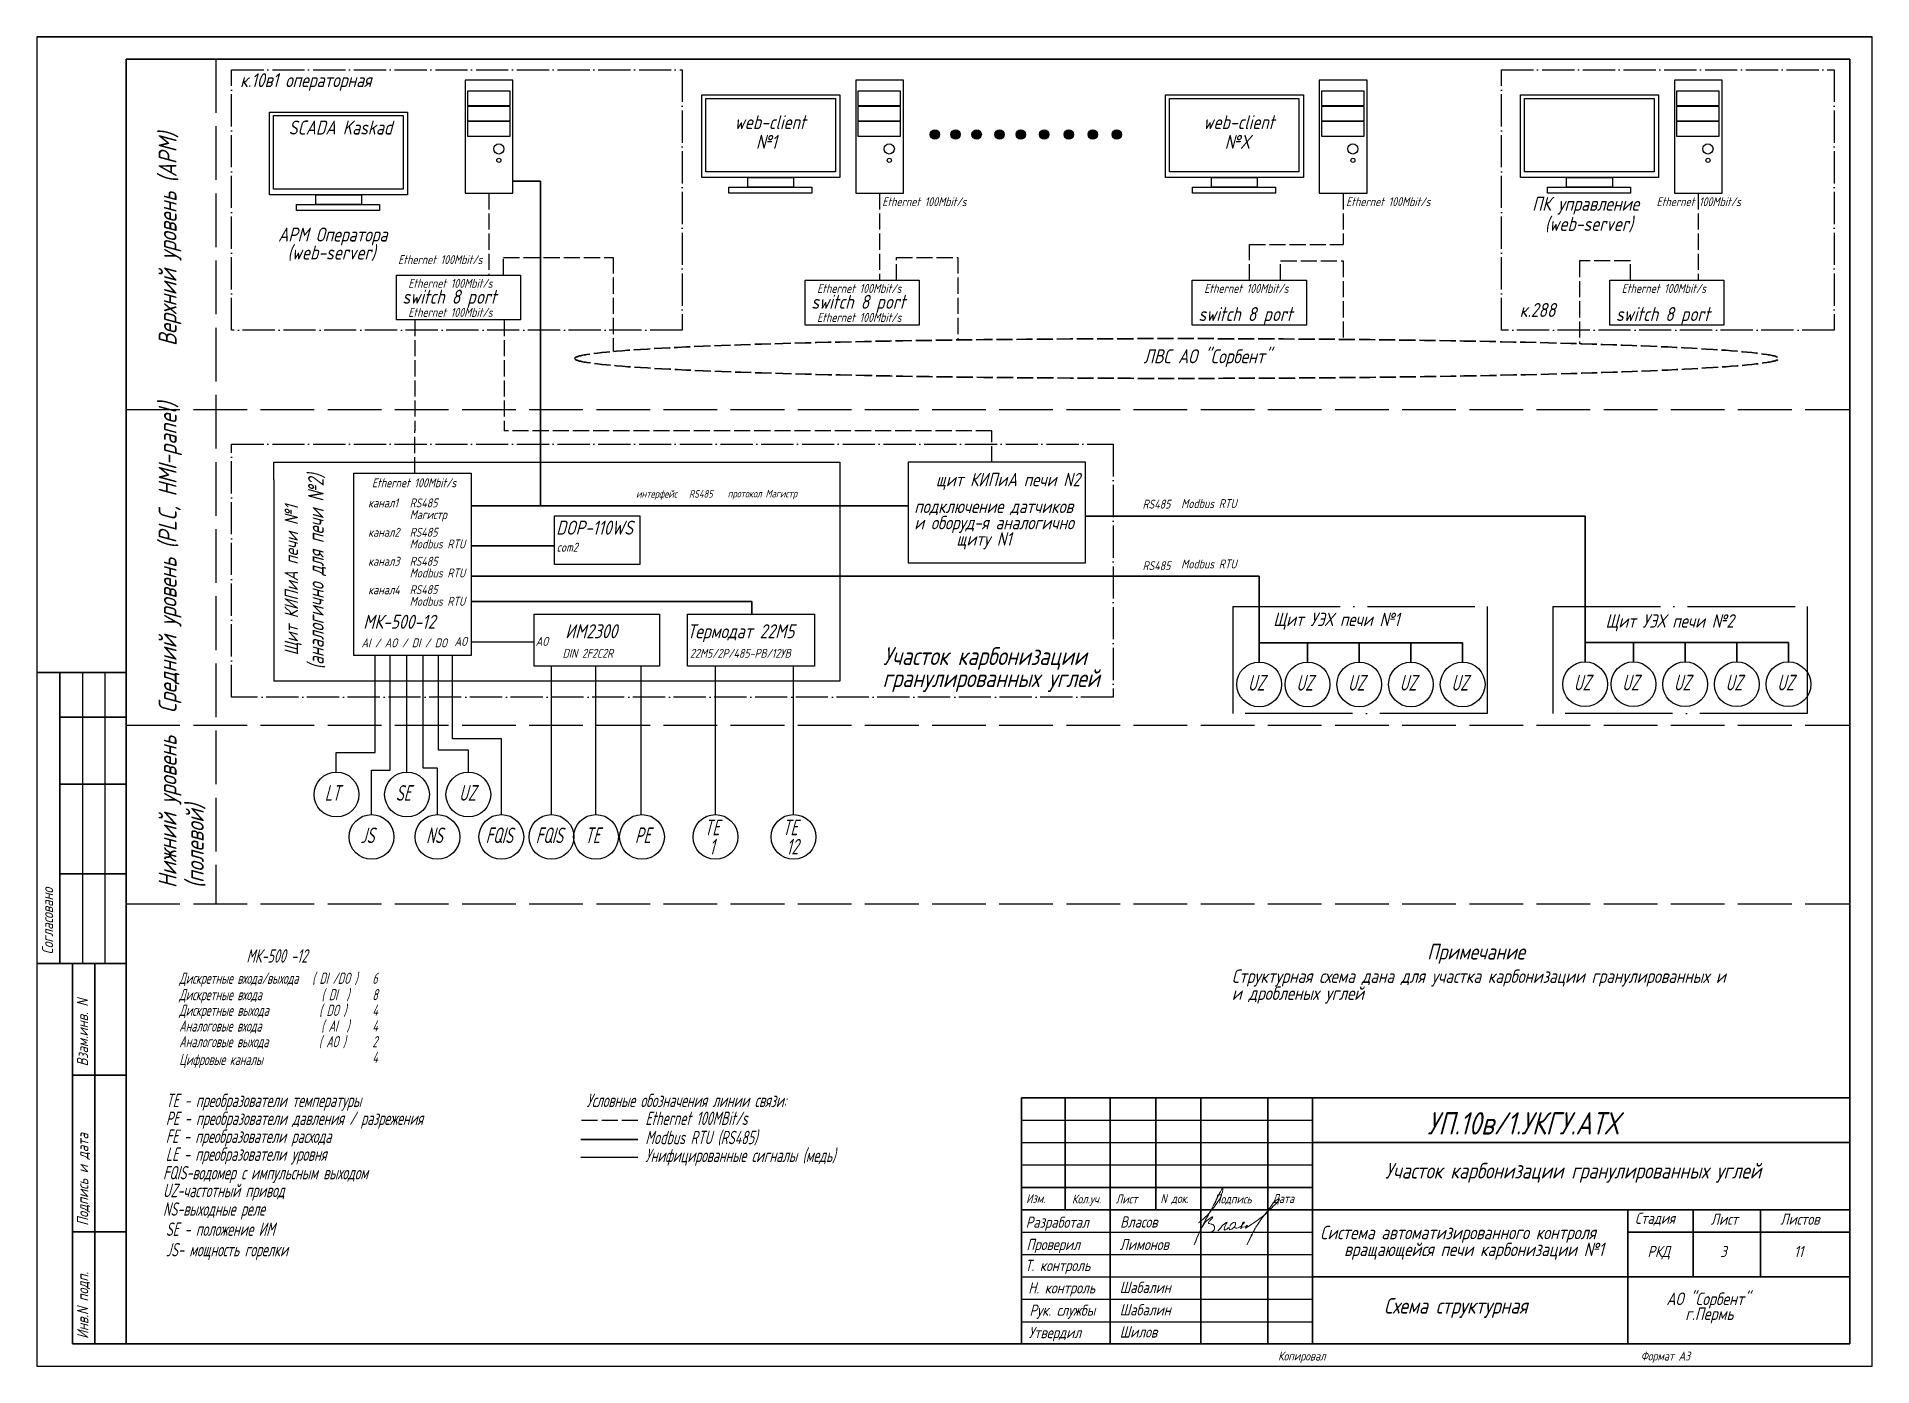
# Model space of a CAD drawing. Header units: millimetres. Extents: x 721 to 1131, y -622 to -325.
import ezdxf

# ---------------------------------------------------------------- set-up
doc = ezdxf.new("R2010")
doc.units = ezdxf.units.MM
doc.linetypes.add('ACAD_ISO02W100', pattern=[15, 12, -3])
doc.linetypes.add('ACAD_ISO04W100', pattern=[30, 24, -3, 0, -3])
doc.layers.add('АСУТП', color=7, linetype='Continuous')
doc.layers.add('проводка', color=184, linetype='Continuous')
doc.layers.add('Текст', color=7, linetype='Continuous', lineweight=50)
doc.styles.get("Standard").update_dxf_attribs({"font": 'GOST_A.TTF', "oblique": 15})
doc.styles.add('АСУТП', font='GOST_A.TTF', dxfattribs={"oblique": 15})

# ---------------------------------------------------------------- blocks, each defined once
blk = doc.blocks.new('Власов')
at = {"layer": 'проводка', "lineweight": 18}
for points in [[(-0.58, 2.47), (1.27, 4.07), (2.73, 5.82), (3.82, 7.33), (4.64, 9.02), (4.84, 10.28), (4.04, 8.93), (3.16, 7.2), (1.39, 3.86), (0.52, 2.26), (-1.55, -2.37), (-0.72, -0.35), (0.34, 1.8), (1.73, 3.31), (2.62, 3.78), (2.31, 3.3), (1.91, 2.96), (1.61, 2.44), (2.21, 2.21), (2.85, 1.83), (2.99, 1.4), (2.77, 0.75), (2.36, 0.49), (2.18, 0.43), (2.07, 0.4), (1.98, 0.4)], [(3.73, 0.66), (4.37, 1.39), (4.91, 2.01), (5.22, 2.29), (5.78, 2.66), (5.59, 2.28), (5.16, 1.05), (5.19, 0.9), (5.7, 1.1), (6.25, 1.38), (6.27, 1.2), (6.3, 1.02), (7.02, 1.21), (7.63, 2.13), (7.63, 2.52), (6.76, 2.22), (6.42, 1.7)]]:
    blk.add_spline(points, degree=3, dxfattribs=at)
for points, knots in [([(9.73, 1.6), (9.73, 1.6), (10.28, 1.61), (10.33, 1.73), (10.3, 1.95), (10.1, 1.88), (9.94, 1.44), (9.82, 1.2), (10.65, 1.75), (14.06, 4.01), (14.83, 4.98), (18.2, 8.2), (16.58, 7.61), (15.42, 5.89), (12.84, 2.54), (12.14, 1.35), (11.17, -0.37), (10.2, -2.51), (10.72, -1.41), (10.96, -1), (11.17, -0.6), (11.31, -0.38), (11.4, -0.29)], [5.202172, 5.202172, 5.202172, 5.202172, 5.207482, 5.981017, 6.074049, 6.477149, 7.534813, 8.416864, 10.873297, 16.080912, 19.105162, 21.731982, 23.469351, 25.755203, 29.311429, 34.513333, 38.416271, 38.862024, 39.053994, 43.961574, 49.897464, 51.239132, 51.239132, 51.239132, 51.239132]), ([(7.53, 1.66), (7.5, 1.54), (7.54, 1.28), (8.01, 1.24), (8.83, 1.57), (9.1, 2.08), (9.9, 2.69), (9.43, 2.64), (9.3, 2.52), (9.14, 2.21), (9.04, 1.25), (8.71, 1.13), (8.92, 1.39), (9.3, 1.54), (9.6, 1.6)], [0, 0, 0, 0, 0.614094, 1.118723, 1.807789, 3.045572, 4.744461, 5.191863, 5.576495, 6.389957, 8.441618, 9.345517, 10.182193, 10.758393, 10.758393, 10.758393, 10.758393])]:
    blk.add_open_spline(points, degree=3, knots=knots, dxfattribs=at)

msp = doc.modelspace()

# ---------------------------------------------------------------- hatches: boundary and pattern name
for points in [[(922.96, -346.71, 1), (920.86, -346.71, 1)], [(927.56, -346.71, 1), (925.46, -346.71, 1)], [(932.28, -346.71, 1), (930.18, -346.71, 1)], [(937.39, -346.71, 1), (935.29, -346.71, 1)], [(942.12, -346.71, 1), (940.02, -346.71, 1)], [(947.36, -346.71, 1), (945.26, -346.71, 1)], [(952.85, -346.71, 1), (950.75, -346.71, 1)], [(958.22, -346.71, 1), (956.12, -346.71, 1)], [(963.59, -346.71, 1), (961.48, -346.71, 1)]]:
    msp.add_hatch(color=256).paths.add_polyline_path(points)

# ---------------------------------------------------------------- linework, layer by layer
at = {"color": 0}
for p, q in [((1131.28, -324.87), (721.28, -324.87)), ((721.28, -324.87), (721.28, -621.87)), ((1131.28, -621.87), (1131.28, -324.87)), ((721.28, -621.87), (1131.28, -621.87))]:
    msp.add_line(p, q, dxfattribs=at)
for p, q in [((721.28, -324.87), (1131.28, -324.87)), ((774.24, -423.84), (774.24, -419.91)), ((774.24, -419.91), (900.67, -419.91)), ((900.67, -419.91), (900.67, -468.8)), ((915.93, -419.94), (915.93, -442.36)), ((955.54, -419.94), (915.93, -419.94)), ((955.54, -442.36), (955.54, -419.94)), ((774.24, -423.84), (774.24, -468.8)), ((915.93, -442.36), (955.54, -442.36)), ((807.63, -488.25), (807.63, -463.1)), ((810.99, -484.26, -20.23), (810.99, -463.1, -20.23)), ((814.15, -481.69, -20.23), (814.15, -463.1, -20.23)), ((832.43, -460.08, -124.48), (818.3, -460.08, -124.48)), ((900.67, -468.8), (774.24, -468.8)), ((821.47, -481.69, -20.23), (814.15, -481.69, -20.23)), ((825.06, -481.69, -20.23), (821.47, -481.69, -20.23)), ((817.69, -484.26, -20.23), (810.99, -484.26, -20.23)), ((817.69, -488.25, -20.23), (817.69, -484.26, -20.23)), ((810.78, -488.25), (807.63, -488.25))]:
    msp.add_line(p, q)
at = {"color": 0, "lineweight": 30}
for p, q in [((741.28, -616.87), (741.28, -329.87)), ((741.28, -329.87), (1126.28, -329.87)), ((1126.28, -329.87), (1126.28, -616.87)), ((1126.28, -616.87), (741.28, -616.87))]:
    msp.add_line(p, q, dxfattribs=at)
at = {"lineweight": 30}
for p, q in [((833.81, -357.17), (827.66, -357.17)), ((833.81, -429.68), (833.81, -357.17)), ((818.29, -429.68), (915.93, -429.68)), ((1067.13, -431.96, -124.48), (955.54, -431.96, -124.48)), ((994.34, -445.38, -124.48), (994.34, -445.57, -124.48)), ((1039.78, -460.24), (994.34, -460.24)), ((1112.56, -460.21), (1067.13, -460.21)), ((741.28, -616.87), (1126.28, -616.87))]:
    msp.add_line(p, q, dxfattribs=at)
at = {"linetype": 'ACAD_ISO04W100'}
for p, q in [((988.44, -452.11), (988.44, -476.02)), ((988.44, -452.11), (1045.27, -452.11)), ((1045.27, -452.11), (1045.27, -476.02)), ((1059.94, -452.11), (1059.94, -476.02)), ((1059.94, -452.11), (1116.76, -452.11)), ((1116.76, -452.11), (1116.76, -476.02)), ((1045.27, -476.02), (988.44, -476.02)), ((1116.76, -476.02), (1059.94, -476.02))]:
    msp.add_line(p, q, dxfattribs=at)
at = {"color": 0, "linetype": 'Continuous', "lineweight": 30}
for p, q in [((721.28, -466.86), (741.28, -466.86)), ((726.48, -466.86), (726.48, -531.86)), ((726.48, -476.86), (741.28, -476.86)), ((726.48, -491.86), (741.28, -491.86)), ((726.48, -511.86), (741.28, -511.86)), ((721.28, -531.86), (741.28, -531.86)), ((729.28, -531.87), (729.28, -556.87)), ((734.28, -531.87), (734.28, -616.87)), ((729.28, -616.87), (729.28, -556.87)), ((729.28, -556.87), (741.28, -556.87)), ((941.28, -561.9), (1126.28, -561.9)), ((951.03, -561.9), (951.03, -586.9)), ((961.03, -561.9), (961.03, -616.9)), ((971.28, -561.9), (971.28, -586.9)), ((981.28, -561.9), (981.28, -616.9)), ((996.28, -561.9), (996.28, -616.9)), ((1006.28, -561.9), (1006.28, -616.9)), ((1006.28, -571.9), (1126.28, -571.9)), ((941.28, -581.9), (1006.28, -581.9)), ((941.28, -586.9), (1126.28, -586.9)), ((729.28, -591.87), (741.28, -591.87)), ((1006.28, -601.9), (1126.28, -601.9)), ((729.28, -616.87), (741.28, -616.87))]:
    msp.add_line(p, q, dxfattribs=at)
at = {"color": 0, "linetype": 'Continuous', "lineweight": -2}
for p, q in [((731.48, -466.86), (731.48, -531.86)), ((736.48, -466.86), (736.48, -531.86))]:
    msp.add_line(p, q, dxfattribs=at)
at = {"color": 0, "linetype": 'ByBlock', "lineweight": 30}
for p, q in [((941.28, -561.9), (941.28, -616.85)), ((1076.66, -616.85), (1076.66, -586.9)), ((1091.28, -601.9), (1091.28, -586.9)), ((1106.28, -601.9), (1106.28, -586.9)), ((1076.66, -591.9), (1126.28, -591.9))]:
    msp.add_line(p, q, dxfattribs=at)
at = {"color": 0, "linetype": 'Continuous'}
for p, q in [((941.28, -566.9), (1006.28, -566.9)), ((941.28, -571.9), (1006.28, -571.9)), ((941.28, -576.9), (1006.28, -576.9)), ((941.28, -591.9), (1006.28, -591.9)), ((941.28, -596.9), (1006.28, -596.9)), ((941.28, -596.9), (1006.28, -596.9)), ((941.28, -601.9), (1006.28, -601.9)), ((941.28, -606.9), (1006.28, -606.9)), ((941.28, -611.9), (1006.28, -611.9))]:
    msp.add_line(p, q, dxfattribs=at)
for centre in [(921.91, -346.71), (926.51, -346.71), (931.23, -346.71), (936.34, -346.71), (941.07, -346.71), (946.31, -346.71), (951.8, -346.71), (957.17, -346.71), (962.53, -346.71)]:
    msp.add_circle(centre, 1.05)
at = {"layer": 'АСУТП', "linetype": 'ACAD_ISO02W100'}
for p, q in [((761.28, -329.87), (761.28, -518.58)), ((741.28, -408.16, -124.48), (1126.28, -408.16, -124.48)), ((741.28, -478.69, -124.48), (1126.28, -478.69, -124.48)), ((741.28, -518.58, -124.48), (1126.28, -518.58, -124.48))]:
    msp.add_line(p, q, dxfattribs=at)
at = {"layer": 'АСУТП', "linetype": 'ACAD_ISO02W100', "ltscale": 0.3}
for p, q in [((822.29, -359.85, -124.48), (822.29, -378.11, -124.48)), ((909.55, -359.85, -124.48), (909.55, -379.25, -124.48)), ((1013.1, -359.85, -124.48), (1013.1, -371.25, -124.48)), ((1092.41, -359.85, -124.48), (1092.41, -379.25, -124.48)), ((992.14, -379.25, -124.48), (992.14, -371.25, -124.48)), ((992.14, -371.25, -124.48), (1013.1, -371.25, -124.48)), ((825.51, -378.11, -124.48), (825.51, -374.19, -124.48)), ((825.51, -374.19, -124.48), (850.06, -374.19, -124.48)), ((850.06, -374.19, -124.48), (850.06, -395.16, -124.48)), ((913.29, -379.25, -124.48), (913.29, -374.19, -124.48)), ((913.29, -374.19, -124.48), (927.05, -374.19, -124.48)), ((927.05, -374.19, -124.48), (927.05, -392.62, -124.48)), ((999.11, -379.25, -124.48), (999.11, -374.96, -124.48)), ((999.11, -374.96, -124.48), (1013.1, -374.96, -124.48)), ((1013.1, -374.96, -124.48), (1013.1, -392.47, -124.48)), ((1077.25, -374.96, -124.48), (1065.88, -374.96, -124.48)), ((1065.88, -374.96, -124.48), (1065.88, -393.45, -124.48)), ((1077.25, -379.25, -124.48), (1077.25, -374.96, -124.48)), ((805.77, -388.14, -124.48), (805.77, -412.88, -124.48)), ((825.66, -388.14, -124.48), (825.66, -412.88, -124.48)), ((805.77, -422.36, -124.48), (805.77, -412.88, -124.48)), ((934.65, -412.88, -124.48), (825.66, -412.88, -124.48)), ((934.65, -419.94, -124.48), (934.65, -412.88, -124.48)), ((855.57, -566.95, -124.48), (842.81, -566.95, -124.48))]:
    msp.add_line(p, q, dxfattribs=at)
at = {"layer": 'АСУТП', "lineweight": 30, "ltscale": 0.2}
for p, q in [((1067.13, -431.96, -124.48), (1067.13, -464.51, -124.48)), ((818.29, -438.62, -124.48), (836.92, -438.62, -124.48)), ((818.29, -445.38, -124.48), (883.13, -445.38, -124.48)), ((883.13, -445.38, -124.48), (994.34, -445.38, -248.96)), ((994.34, -445.57, -124.48), (994.34, -464.55, -124.48)), ((818.29, -451.01, -124.48), (881.03, -451.01, -124.48)), ((1005.14, -460.24, -124.48), (1005.14, -464.55, -124.48)), ((1016.69, -460.24, -124.48), (1016.69, -464.55, -124.48)), ((1028.23, -460.24, -124.48), (1028.23, -464.55, -124.48)), ((1039.78, -460.24), (1039.78, -464.55)), ((1077.93, -460.21, -124.48), (1077.93, -464.51, -124.48)), ((1089.47, -460.21, -124.48), (1089.47, -464.51, -124.48)), ((1101.02, -460.21, -124.48), (1101.02, -464.51, -124.48)), ((1112.56, -460.21), (1112.56, -464.51))]:
    msp.add_line(p, q, dxfattribs=at)
at = {"layer": 'АСУТП', "lineweight": 30}
for p, q in [((881.03, -453.89, -124.48), (881.03, -451.01, -124.48)), ((855.57, -571.23, -124.48), (842.81, -571.23, -124.48))]:
    msp.add_line(p, q, dxfattribs=at)
at = {"layer": 'АСУТП'}
for p, q in [((796.87, -484.74, -32.51), (796.87, -463.1, -124.48)), ((800.26, -488.74, -18.49), (800.26, -463.1, -124.48)), ((803.98, -489.15, -33.18), (803.98, -463.1, -124.48)), ((836.26, -498.62), (836.26, -465.51)), ((846.2, -498.62), (846.2, -465.51, -124.48)), ((856.28, -498.62), (856.28, -465.51)), ((872.89, -498.62), (872.89, -465.51, -124.48)), ((890.34, -498.62), (890.34, -465.51, -124.48)), ((825.06, -498.62), (825.06, -481.69)), ((788.14, -489.15), (788.14, -484.74)), ((788.14, -484.74, -124.48), (796.87, -484.74, -124.48)), ((796.07, -498.62), (796.07, -488.74)), ((796.07, -488.74, -124.48), (800.26, -488.74, -124.48)), ((810.78, -498.62), (810.78, -488.25, -20.23)), ((817.69, -489.15, -18.46), (817.69, -488.25, -20.23)), ((855.57, -575.23, -124.48), (842.81, -575.23, -124.48))]:
    msp.add_line(p, q, dxfattribs=at)
at = {"layer": 'АСУТП', "linetype": 'ACAD_ISO04W100', "ltscale": 0.3, "elevation": -124.48}
for points in [[(764.82, -332.25), (865.47, -332.25), (865.47, -390.43), (764.82, -390.43)], [(1048.43, -332.25), (1122.79, -332.25), (1122.79, -390.43), (1048.43, -390.43)], [(764.82, -415.88), (961.72, -415.88), (961.72, -472.41), (764.82, -472.41)]]:
    msp.add_lwpolyline(points, close=True, dxfattribs=at)
at = {"layer": 'АСУТП', "elevation": -124.48}
for points in [[(817, -359.85), (827.66, -359.85), (827.66, -334.57), (817, -334.57)], [(904.22, -359.85), (914.88, -359.85), (914.88, -334.57), (904.22, -334.57)], [(1007.77, -359.85), (1018.43, -359.85), (1018.43, -334.57), (1007.77, -334.57)], [(1087.08, -359.85), (1097.74, -359.85), (1097.74, -334.57), (1087.08, -334.57)], [(817.49, -340.26), (827.01, -340.26), (827.01, -337.01), (817.49, -337.01)], [(869.83, -337.83), (900.65, -337.83), (900.65, -356.3), (869.83, -356.3)], [(870.73, -338.64), (899.68, -338.64), (899.68, -355.08), (870.73, -355.08)], [(904.71, -340.26), (914.23, -340.26), (914.23, -337.01), (904.71, -337.01)], [(973.38, -337.83), (1004.2, -337.83), (1004.2, -356.3), (973.38, -356.3)], [(974.27, -338.64), (1003.22, -338.64), (1003.22, -355.08), (974.27, -355.08)], [(1008.25, -340.26), (1017.77, -340.26), (1017.77, -337.01), (1008.25, -337.01)], [(1052.69, -337.83), (1083.52, -337.83), (1083.52, -356.3), (1052.69, -356.3)], [(1053.59, -338.64), (1082.54, -338.64), (1082.54, -355.08), (1053.59, -355.08)], [(1087.57, -340.26), (1097.09, -340.26), (1097.09, -337.01), (1087.57, -337.01)], [(773.3, -341.69), (804.12, -341.69), (804.12, -360.16), (773.3, -360.16)], [(774.19, -342.5), (803.14, -342.5), (803.14, -358.94), (774.19, -358.94)], [(817.49, -343.68), (827.01, -343.68), (827.01, -340.43), (817.49, -340.43)], [(817.49, -347.09), (827.01, -347.09), (827.01, -343.84), (817.49, -343.84)], [(904.71, -343.68), (914.23, -343.68), (914.23, -340.43), (904.71, -340.43)], [(904.71, -347.09), (914.23, -347.09), (914.23, -343.84), (904.71, -343.84)], [(1008.25, -343.68), (1017.77, -343.68), (1017.77, -340.43), (1008.25, -340.43)], [(1008.25, -347.09), (1017.77, -347.09), (1017.77, -343.84), (1008.25, -343.84)], [(1087.57, -343.68), (1097.09, -343.68), (1097.09, -340.43), (1087.57, -340.43)], [(1087.57, -347.09), (1097.09, -347.09), (1097.09, -343.84), (1087.57, -343.84)], [(880.13, -356.3), (890.35, -356.3), (890.35, -358.47), (880.13, -358.47)], [(983.68, -356.3), (993.9, -356.3), (993.9, -358.47), (983.68, -358.47)], [(1062.99, -356.3), (1073.22, -356.3), (1073.22, -358.47), (1062.99, -358.47)], [(783.59, -360.16), (793.82, -360.16), (793.82, -362.33), (783.59, -362.33)], [(875.87, -358.47), (894.42, -358.47), (894.42, -359.85), (875.87, -359.85)], [(979.42, -358.47), (997.97, -358.47), (997.97, -359.85), (979.42, -359.85)], [(1058.73, -358.47), (1077.28, -358.47), (1077.28, -359.85), (1058.73, -359.85)], [(779.33, -362.33), (797.88, -362.33), (797.88, -363.71), (779.33, -363.71)], [(801.61, -378.11), (829.35, -378.11), (829.35, -388.14), (801.61, -388.14)], [(892.94, -379.25), (918.41, -379.25), (918.41, -389.28), (892.94, -389.28)], [(979.4, -379.25), (1004.87, -379.25), (1004.87, -389.28), (979.4, -389.28)], [(1072.66, -379.25), (1098.13, -379.25), (1098.13, -389.28), (1072.66, -389.28)], [(792.09, -422.36), (818.29, -422.36), (818.29, -463.1), (792.09, -463.1)], [(836.97, -431.88), (856.03, -431.88), (856.03, -442.74), (836.97, -442.74)], [(832.43, -453.89), (860.42, -453.89), (860.42, -465.51), (832.43, -465.51)], [(866.63, -453.89), (895, -453.89), (895, -465.51), (866.63, -465.51)]]:
    msp.add_lwpolyline(points, close=True, dxfattribs=at)
at = {"layer": 'АСУТП'}
for centre, radius in [((824.49, -349.94, -124.48), 1.14), ((824.51, -352.48, -124.48), 0.456), ((911.71, -349.94, -124.48), 1.14), ((911.72, -352.48, -124.48), 0.456), ((1015.25, -349.94, -124.48), 1.14), ((1015.27, -352.48, -124.48), 0.456), ((1094.57, -349.94, -124.48), 1.14), ((1094.59, -352.48, -124.48), 0.456)]:
    msp.add_circle(centre, radius, dxfattribs=at)
at = {"layer": 'АСУТП', "color": 0}
for centre in [(994.34, -469.55, -124.48), (1005.14, -469.55, -124.48), (1016.69, -469.55, -124.48), (1028.23, -469.55, -124.48), (1039.78, -469.55), (1067.13, -469.51, -124.48), (1077.93, -469.51, -124.48), (1089.47, -469.51, -124.48), (1101.02, -469.51, -124.48), (1112.56, -469.51), (788.24, -494.15), (803.98, -494.15), (817.69, -494.15), (796.07, -503.62), (810.78, -503.62), (825.06, -503.62), (836.26, -503.62), (846.2, -503.62), (856.47, -503.62), (872.89, -503.62), (890.34, -503.62)]:
    msp.add_circle(centre, 5, dxfattribs=at)
at = {"layer": 'АСУТП', "linetype": 'ACAD_ISO02W100', "lineweight": 30, "ltscale": 0.3}
msp.add_ellipse((975.94, -396.75, -124.48), major_axis=(-134.49, 0), ratio=0.033025, dxfattribs=at)

# ---------------------------------------------------------------- block references
at = {"color": 0, "lineweight": 15}
msp.add_blockref('Власов', (981.38, -592.3, -10), dxfattribs=at)

# ---------------------------------------------------------------- texts
at = {"color": 0, "linetype": 'Continuous', "lineweight": -3, "oblique": 15}
for s, p in [('Согласовано', (724.95, -529.86)), ('Взам.инв. N', (732.76, -554.87)), ('Подпись и дата', (732.8, -590.49)), ('Инв.N подп.', (732.8, -615.74))]:
    msp.add_text(s, height=2.5, rotation=90, dxfattribs=at).set_placement(p)
at = {"linetype": 'Continuous', "oblique": 15}
for s, height, p in [('Примечание', 3.5, (1031.86, -531)), ('и дробленых углей', 3, (988.23, -540.03)), ('Структурная схема дана для участка карбонизации гранулированных и', 3, (988.23, -536.23)), ('УП.10в/1.УКГУ.АТХ', 5, (1031.9, -570.1)), ('Участок карбонизации гранулированных углей', 3.5, (1022.47, -579.93)), ('Система автоматизированного контроля', 3, (1007.97, -593.49)), ('вращающейся печи карбонизации №1', 3, (1013.3, -597.26)), ('Схема структурная', 3.5, (1022.21, -610.11))]:
    msp.add_text(s, height=height, dxfattribs=at).set_placement(p)
at = {"color": 0, "linetype": 'Continuous', "oblique": 15}
for s, height, p in [('Изм.', 2, (942.28, -585.4)), ('N док.', 2, (972.28, -585.4)), ('Дата', 2, (997.28, -585.4)), ('Разработал', 2.5, (942.19, -590.93)), ('Власов', 2.5, (963.28, -590.88)), ('Стадия', 2.5, (1078.28, -590.06)), ('Лист', 2.5, (1095.21, -590.25)), ('Листов ', 2.5, (1110.73, -590.25)), ('Проверил', 2.5, (942.35, -595.9)), ('Лимонов', 2.5, (963.18, -595.9)), ('Т. контроль', 2.5, (942.04, -600.59)), ('Н. контроль', 2.5, (942.76, -605.59)), ('Шабалин', 2.5, (963.18, -605.49)), ('АО "Сорбент"', 2.8, (1085.28, -608.2)), ('Рук. службы', 2.5, (943.04, -610.59)), ('Шабалин', 2.5, (963.18, -610.49)), ('г.Пермь', 2.8, (1089.51, -611.53)), ('Утвердил', 2.5, (942.84, -615.59)), ('Шилов', 2.5, (963.18, -615.45))]:
    msp.add_text(s, height=height, dxfattribs=at).set_placement(p)
at = {"color": 7, "oblique": 15}
for s, p in [('Кол.уч.', (952.53, -585.49)), ('Лист', (962.29, -585.49)), ('Подпись', (984.28, -585.49))]:
    msp.add_text(s, height=2, dxfattribs=at).set_placement(p)
at = {"oblique": 15}
for s, p in [('Копировал', (998.55, -620.58)), ('Формат A3', (1079.55, -620.58))]:
    msp.add_text(s, height=2, dxfattribs=at).set_placement(p)
at = {"layer": 'АСУТП', "color": 7, "linetype": 'Continuous', "oblique": 15}
for s, height, p in [('к.10в1 операторная', 3.125, (766.72, -336.13)), ('SCADA Kaskad', 3.125, (777.55, -346.72)), ('web-client', 3.125, (877.14, -345.52)), ('web-client', 3.125, (981.84, -345.52)), ('№1', 3.125, (881.93, -349.92)), ('№X', 3.125, (986.64, -349.92)), ('Ethernet 100Mbit/s', 2, (910.13, -362.72)), ('Ethernet 100Mbit/s', 2, (1013.75, -362.72)), ('ПК управление', 3.125, (1055.31, -363.75)), ('Ethernet 100Mbit/s', 2, (1083.09, -362.72)), ('(web-server)', 3.125, (1058.16, -368.25)), ('АРМ Оператора', 3.125, (775.19, -370.62)), ('(web-server)', 3.125, (777.3, -374.64)), ('Ethernet 100Mbit/s', 2, (802, -375.67)), ('Ethernet 100Mbit/s', 2, (804.26, -380.96)), ('Ethernet 100Mbit/s', 2, (895.59, -382.1)), ('Ethernet 100Mbit/s', 2, (982.05, -382.1)), ('Ethernet 100Mbit/s', 2, (1075.31, -382.1)), ('switch 8 port', 3.125, (802.96, -384.52)), ('switch 8 port', 3.125, (894.29, -385.65)), ('switch 8 port', 3.125, (980.76, -388.38)), ('к.288', 3.125, (1052.52, -387.47)), ('switch 8 port', 3.125, (1074.01, -388.38)), ('Ethernet 100Mbit/s', 2, (804.26, -387.45)), ('Ethernet 100Mbit/s', 2, (895.59, -388.58)), ('ЛВС АО "Сорбент"', 3.125, (968.51, -397.82)), ('щит КИПиА печи N2 ', 3, (922.12, -425.29)), ('Ethernet 100Mbit/s', 2, (796.16, -425.52)), ('интерфейс', 1.7, (855.15, -427.84)), ('RS485', 1.7, (866.98, -427.84)), ('протокол Магистр', 1.7, (875.62, -427.78)), ('канал1', 2, (795.32, -430.01)), ('RS485', 2, (804.59, -430.01)), ('подключение датчиков', 3, (917.29, -431.27)), ('RS485', 2, (968.29, -430.28)), ('Modbus RTU', 2, (976.91, -430.16)), ('канал2', 2, (795.32, -436.57)), ('RS485', 2, (804.59, -436.57)), ('Магистр', 2, (804.59, -432.62)), ('DOP-110WS', 3.125, (837.31, -436.1)), ('и оборуд-я аналогично', 3, (917.29, -434.91)), ('Modbus RTU', 2, (804.59, -439.18)), ('com2', 2, (837.4, -439.91)), ('щиту N1', 3, (926.71, -438.55)), ('канал3', 2, (795.32, -443.05)), ('RS485', 2, (804.59, -443.05)), ('RS485', 2, (968.29, -444.03)), ('Modbus RTU', 2, (976.91, -443.65)), ('Modbus RTU', 2, (804.59, -445.66)), ('канал4', 2, (795.32, -449.43)), ('RS485', 2, (804.59, -449.38)), ('Modbus RTU', 2, (804.59, -451.99)), ('МК-500-12', 3.125, (794.22, -457.12)), ('Щит УЭХ печи №1 ', 3, (997.47, -456.53)), ('Щит УЭХ печи №2 ', 3, (1071.69, -456.87)), ('AO', 2, (814.6, -460.94)), ('AO', 2, (832.72, -460.94)), ('ИМ2300', 3.125, (839.33, -459.24)), ('Термодат 22М5', 3.125, (866.6, -459.24)), ('AI / AO / DI / DO', 2, (793.82, -461.27)), ('DIN 2F2C2R', 2, (838.73, -463.61)), ('22М5/2Р/485-РВ/12УВ', 2, (867.2, -463.61)), ('Участок карбонизации ', 4, (910.33, -465.22)), (' гранулированных углей', 4, (908.17, -470.16))]:
    msp.add_text(s, height=height, dxfattribs=at).set_placement(p)
for s, height, p in [('Верхний уровень (АРМ)', 4, (752.52, -393.96)), ('Средний уровень (PLC, HMI-panel)', 4, (752.52, -475.96)), ('Щит КИПиА печи №1 ', 3, (779.65, -463.07)), ('Нижний уровень', 4, (752.52, -515.07)), ('(полевой)', 4, (758.6, -515.07))]:
    msp.add_text(s, height=height, rotation=90, dxfattribs=at).set_placement(p)
at = {"layer": 'АСУТП', "color": 7, "linetype": 'Continuous', "oblique": 15, "width": 0.9}
msp.add_text('(аналогично для печи №2)', height=3.5, rotation=90, dxfattribs=at).set_placement((785.39, -466.16))
at = {"layer": 'АСУТП', "color": 0, "linetype": 'Continuous', "style": 'АСУТП', "oblique": 15, "width": 0.8}
for s, height, p in [('UZ', 3.5, (1064.61, -470.9, -124.48)), ('UZ', 3.5, (1075.41, -470.9, -124.48)), ('UZ', 3.5, (1086.96, -470.9, -124.48)), ('UZ', 3.5, (1098.5, -470.9, -124.48)), ('UZ', 3.5, (1110.04, -470.9)), ('UZ', 3.5, (991.83, -470.94, -124.48)), ('UZ', 3.5, (1002.63, -470.94, -124.48)), ('UZ', 3.5, (1014.17, -470.94, -124.48)), ('UZ', 3.5, (1025.72, -470.94, -124.48)), ('UZ', 3.5, (1037.26, -470.94)), ('LT ', 3.5, (785.62, -495.54)), ('SE', 3.5, (801.46, -495.54)), ('UZ', 3.5, (815.62, -495.54)), ('TЕ', 3.5, (870.37, -503.24)), ('TЕ', 3.5, (887.82, -503.24)), ('JS', 3.5, (793.56, -505.01)), ('NS', 3.5, (808.26, -505.01)), ('FQIS', 3.5, (821.55, -505.01)), ('FQIS', 3.5, (832.74, -505.01)), ('TЕ', 3.5, (843.68, -505.01)), ('PЕ', 3.5, (854.9, -505.01)), ('1', 3.5, (871.51, -507.54)), ('12', 3.5, (888.71, -507.54)), ('МК-500 -12', 3, (768.11, -531.71)), ('Дискретные входа/выхода   ( DI /DO )', 2.5, (753.11, -536.44)), ('6', 2.5, (796.24, -536.44)), ('Дискретные входа             ( DI  )', 2.5, (753.11, -540.1)), ('Дискретные выхода           ( DO )', 2.5, (753.11, -543.6)), ('4', 2.5, (796.24, -543.6)), ('8', 2.5, (796.24, -540.1)), ('Аналоговые входа             ( AI  )', 2.5, (753.11, -547.1)), ('4', 2.5, (796.24, -547.1)), ('Аналоговые выхода           ( АО )', 2.5, (753.11, -550.6)), ('2', 2.5, (796.24, -550.6)), ('Цифровые каналы', 2.5, (753.11, -554.6)), ('4', 2.5, (796.24, -554.1)), ('TЕ - преобразователи температуры', 3, (750.11, -563.98)), ('Условные обозначения линии связи:', 3, (844.1, -563.98)), ('РE - преобразователи давления / разрежения', 3, (750.11, -567.98)), ('Ethernet 100MBit/s', 3, (857.22, -567.98)), ('FЕ - преобразователи расхода', 3, (750.11, -571.98)), ('Modbus RTU (RS485)', 3, (857.22, -572.26)), ('LЕ - преобразователи уровня', 3, (750.11, -575.98)), ('Унифицированные сигналы (медь)', 3, (857.22, -576.26)), ('FQIS-водомер с импульсным выходом', 3, (749.49, -580.13)), ('UZ-частотный привод', 3, (749.49, -584.1)), ('NS-выходные реле', 3, (749.49, -588.25)), ('SE - положение ИМ', 3, (750.11, -592.74)), ('JS- мощность горелки', 3, (750.11, -597.32))]:
    msp.add_text(s, height=height, dxfattribs=at).set_placement(p)
at = {"layer": 'Текст', "lineweight": -3, "oblique": 15}
for s, p in [('РКД', (1081.08, -597.47, 10)), ('3', (1097.33, -597.47, 10)), ('11', (1113.83, -597.47, 10))]:
    msp.add_text(s, height=2.5, dxfattribs=at).set_placement(p)

doc.saveas('drawing.dxf')
